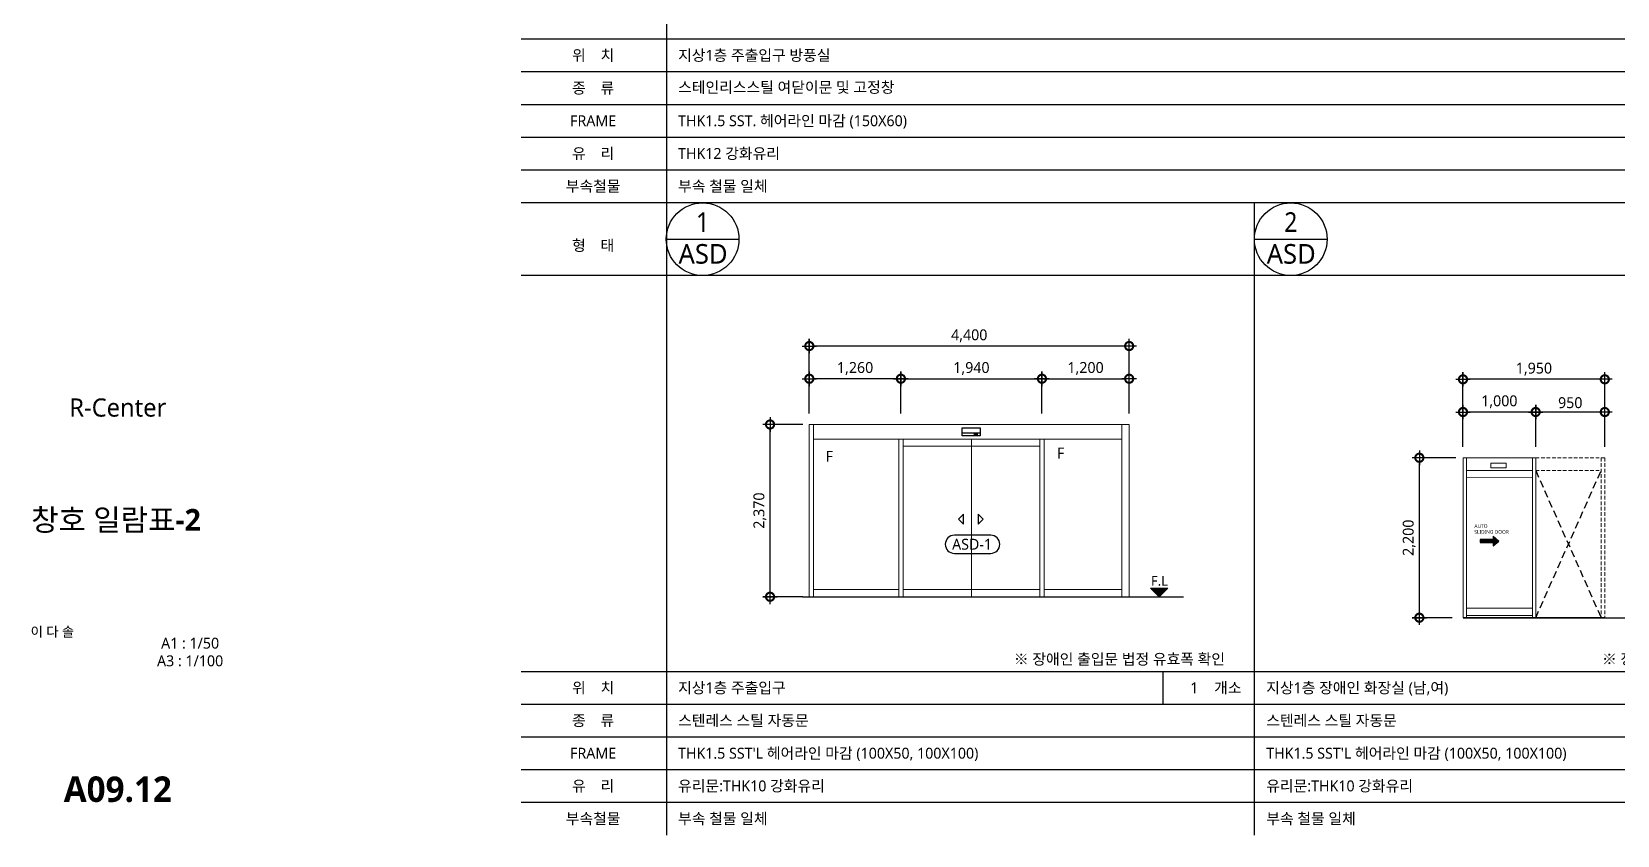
# Model space of a CAD drawing. Header units: millimetres. Extents: x -3 to 459584, y -660938 to -11738.
# Drawn here: x 77365 to 99177, y -146434 to -135380 of the extents above; entities that cross this region are included whole.
import ezdxf
from ezdxf.enums import TextEntityAlignment as Align

# ---------------------------------------------------------------- set-up
doc = ezdxf.new("R2010")
doc.units = ezdxf.units.MM
doc.header["$LTSCALE"] = 200
for name, pattern in [('C10', [102.1, 100, -1, 0.1, -1]), ('CENTER1', [2.7, 2.5, -0.1, 0, -0.1]), ('HID', [0.375, 0.25, -0.125]), ('HIDDENX2', [0.75, 0.5, -0.25])]:
    doc.linetypes.add(name, pattern=pattern)
doc.layers.get('DEFPOINTS').update_dxf_attribs({"color": 137})
for name, color, linetype in [('08-문자재료명', 3, 'Continuous'), ('3', 4, 'Continuous'), ('3TXT', 3, 'Continuous'), ('4', 7, 'Continuous'), ('A-GRID', 1, 'C10'), ('a-TAG-1', 6, 'Continuous'), ('A-TAG-2', 4, 'Continuous'), ('DIM', 7, 'Continuous'), ('door-sym', 1, 'CENTER1'), ('ELE-7', 7, 'Continuous'), ('ELE3', 3, 'Continuous'), ('ELE4', 4, 'Continuous'), ('ELE6', 6, 'Continuous'), ('HAT', 8, 'Continuous'), ('SHT', 5, 'Continuous'), ('SYM', 6, 'Continuous'), ('TEX', 3, 'Continuous'), ('TEXT', 3, 'Continuous'), ('TEXT1', 3, 'Continuous'), ('TITLE', 7, 'Continuous'), ('WIN-N', 5, 'Continuous')]:
    doc.layers.add(name, color=color, linetype=linetype)
doc.layers.add('WIN', color=4, linetype='Continuous', lineweight=0)
doc.styles.add('ARIAL', font='malgun.ttf')
doc.styles.add('S1', font='malgun.ttf')
doc.styles.add('맑은고딕', font='malgun.ttf')
doc.styles.add('맑은고딕B', font='malgunbd.ttf')
doc.styles.add('스타일1', font='malgun.ttf')
doc.dimstyles.new('CJA-50', dxfattribs={"dimscale": 50, "dimtxt": 3, "dimasz": 1, "dimexe": 2, "dimexo": 3, "dimgap": 1, "dimtad": 1, "dimdec": 0, "dimzin": 1, "dimdsep": 46, "dimlunit": 6, "dimtxsty": 'S1', "dimblk": 'GAUN-DOT', "dimcen": -2, "dimdle": 2, "dimclrd": 256, "dimclre": 256, "dimclrt": 3, "dimadec": 0, "dimazin": 0, "dimtfac": 1, "dimtdec": 0, "dimtix": 1, "dimtmove": 2, "dimatfit": 3, "dimldrblk": 'DOTSMALL', "dimfxl": 1, "dimtolj": 1, "dimtzin": 1, "dimarcsym": 0})

# ---------------------------------------------------------------- blocks, each defined once
blk = doc.blocks.new('TITLE')
at = {"layer": 'TITLE', "style": '스타일1'}
for tag, height, p in [('동명칭', 6, (776.77, -457.26)), ('SCALE-A1', 3, (797.5, -522)), ('SCALE-A3', 3, (797.5, -527)), ('DATA', 3, (797.5, -540))]:
    blk.add_attdef(tag, text='', height=height, dxfattribs=at).set_placement(p, align=Align.MIDDLE)
for tag, height, p in [('TITLE1', 6, (776.5, -479.4)), ('TITLE4', 6, (776.5, -484.39)), ('TITLE2', 6, (776.5, -489)), ('TITLE5', 6, (776.5, -493.99)), ('TITLE3', 6, (776.5, -498.7)), ('NAME-1', 3, (760.16, -517.5)), ('NAME-2', 3, (760.16, -526.5)), ('A0.00', 7, (776.5, -561))]:
    blk.add_attdef(tag, text='', height=height, dxfattribs=at).set_placement(p, align=Align.MIDDLE_CENTER)
blk = doc.blocks.new('dor&win')
at = {"layer": 'a-TAG-1', "ltscale": 0.2}
blk.add_line((-5.5, 0), (5.5, 0), dxfattribs=at)
blk.add_circle((0, 0), 5.5, dxfattribs=at)
at = {"layer": 'a-TAG-1', "color": 3, "style": 'ARIAL'}
for tag, p in [('1', (0, 2.58)), ('FSD', (0.07, -2.22))]:
    blk.add_attdef(tag, text='', height=3, dxfattribs=at).set_placement(p, align=Align.MIDDLE_CENTER)
blk = doc.blocks.new('GAUN-DOT')
at = {"linetype": 'ByBlock'}
for p, q in [((2, 0), (-2, 0)), ((0, -2), (0, 2))]:
    blk.add_line(p, q, dxfattribs=at)
at = {"const_width": 2.25}
blk.add_lwpolyline([(0, 0.28125, 1), (0, -0.28125, 1)], format="xyb", close=True, dxfattribs=at)
blk = doc.blocks.new('*D300')
at = {"layer": 'DEFPOINTS', "color": 0, "transparency": 16777216}
for p in [(96454, -141241), (97108, -141241), (97054, -143441, 0)]:
    blk.add_point(p, dxfattribs=at)
at = {"layer": 'DIM', "lineweight": -2, "transparency": 16777216}
for p, q in [((96958, -141241), (96354, -141241)), ((96454, -143391), (96454, -141291)), ((96904, -143441), (96354, -143441))]:
    blk.add_line(p, q, dxfattribs=at)
at = {"layer": 'DIM', "lineweight": -2, "transparency": 16777216, "xscale": 50, "yscale": 50, "zscale": 50}
for p, rotation in [((96454, -141241), 90), ((96454, -143441), 270)]:
    blk.add_blockref('GAUN-DOT', p, dxfattribs=dict(at, rotation=rotation))
at = {"layer": 'DIM', "color": 3, "transparency": 16777216, "insert": (96314, -142341), "char_height": 150, "attachment_point": 5, "rotation": 90, "style": 'S1'}
blk.add_mtext('\\A1;2,200', dxfattribs=at)
blk = doc.blocks.new('_DotSmall')
at = {"color": 0, "linetype": 'ByBlock', "const_width": 0.5}
blk.add_lwpolyline([(-0.0625, 0, 1), (0.0625, 0, 1)], format="xyb", close=True, dxfattribs=at)
blk = doc.blocks.new('*D301')
at = {"layer": 'DEFPOINTS', "color": 0, "transparency": 16777216}
for p in [(97054, -140612), (97054, -141241), (98054, -141241)]:
    blk.add_point(p, dxfattribs=at)
at = {"layer": 'DIM', "lineweight": -2, "transparency": 16777216}
for p, q in [((97054, -141091), (97054, -140512)), ((98004, -140612), (97104, -140612)), ((98054, -141091), (98054, -140512))]:
    blk.add_line(p, q, dxfattribs=at)
at = {"layer": 'DIM', "lineweight": -2, "transparency": 16777216, "xscale": 50, "yscale": 50, "zscale": 50, "rotation": 180}
blk.add_blockref('GAUN-DOT', (97054, -140612), dxfattribs=at)
at = {"layer": 'DIM', "lineweight": -2, "transparency": 16777216, "xscale": 50, "yscale": 50, "zscale": 50}
blk.add_blockref('GAUN-DOT', (98054, -140612), dxfattribs=at)
at = {"layer": 'DIM', "color": 3, "transparency": 16777216, "insert": (97554, -140471), "char_height": 150, "attachment_point": 5, "style": 'S1'}
blk.add_mtext('\\A1;1,000', dxfattribs=at)
blk = doc.blocks.new('*D302')
at = {"layer": 'DEFPOINTS', "color": 0, "transparency": 16777216}
for p in [(98054, -140612), (98054, -141241), (99005, -141241)]:
    blk.add_point(p, dxfattribs=at)
at = {"layer": 'DIM', "lineweight": -2, "transparency": 16777216}
for p, q in [((98054, -141091), (98054, -140512)), ((98955, -140612), (98104, -140612)), ((99005, -141091), (99005, -140512))]:
    blk.add_line(p, q, dxfattribs=at)
at = {"layer": 'DIM', "lineweight": -2, "transparency": 16777216, "xscale": 50, "yscale": 50, "zscale": 50, "rotation": 180}
blk.add_blockref('GAUN-DOT', (98054, -140612), dxfattribs=at)
at = {"layer": 'DIM', "lineweight": -2, "transparency": 16777216, "xscale": 50, "yscale": 50, "zscale": 50}
blk.add_blockref('GAUN-DOT', (99005, -140612), dxfattribs=at)
at = {"layer": 'DIM', "color": 3, "transparency": 16777216, "insert": (98530, -140484), "char_height": 150, "attachment_point": 5, "style": 'S1'}
blk.add_mtext('\\A1;950', dxfattribs=at)
blk = doc.blocks.new('*D303')
at = {"layer": 'DEFPOINTS', "color": 0, "transparency": 16777216}
for p in [(97054, -140162), (97054, -141241), (99005, -141241)]:
    blk.add_point(p, dxfattribs=at)
at = {"layer": 'DIM', "lineweight": -2, "transparency": 16777216}
for p, q in [((97054, -141091), (97054, -140062)), ((98955, -140162), (97104, -140162)), ((99005, -141091), (99005, -140062))]:
    blk.add_line(p, q, dxfattribs=at)
at = {"layer": 'DIM', "lineweight": -2, "transparency": 16777216, "xscale": 50, "yscale": 50, "zscale": 50, "rotation": 180}
blk.add_blockref('GAUN-DOT', (97054, -140162), dxfattribs=at)
at = {"layer": 'DIM', "lineweight": -2, "transparency": 16777216, "xscale": 50, "yscale": 50, "zscale": 50}
blk.add_blockref('GAUN-DOT', (99005, -140162), dxfattribs=at)
at = {"layer": 'DIM', "color": 3, "transparency": 16777216, "insert": (98030, -140021), "char_height": 150, "attachment_point": 5, "style": 'S1'}
blk.add_mtext('\\A1;1,950', dxfattribs=at)
blk = doc.blocks.new('DN')
at = {"layer": 'SYM', "color": 6}
blk.add_lwpolyline([(12.5, 0.17, 1), (12.5, 5.17), (2.5, 5.17, 1), (2.5, 0.17)], format="xyb", close=True, dxfattribs=at)
at = {"layer": 'SYM', "color": 3, "style": '스타일1'}
blk.add_attdef('FSD-1', text='', height=3, dxfattribs=at).set_placement((7.37, 2.67), align=Align.MIDDLE_CENTER)
blk = doc.blocks.new('ASD-1')
at = {"layer": 'door-sym', "elevation": 0}
for points in [[(2061, 1138), (1991, 1067), (2061, 997)], [(2332, 1067), (2261, 1138), (2261, 997)]]:
    blk.add_lwpolyline(points, close=True, dxfattribs=at)
at = {"layer": 'WIN'}
for p, q in [((1170, 0), (1170, 2170)), ((1230, 0), (1230, 2170)), ((3110, 0), (3110, 2170)), ((3170, 0), (3170, 2170))]:
    blk.add_line(p, q, dxfattribs=at)
blk.add_lwpolyline([(0, 2370), (4240, 2370), (4240, 0), (0, 0)], close=True, dxfattribs=at)
for points in [[(0, 2170), (4240, 2170)], [(1230, 2070), (3110, 2070)], [(1230, 2070), (3110, 2070)], [(2170, 2170), (2170, 0)], [(0, 100), (1170, 100)], [(1230, 100), (1240, 100)], [(1240, 100), (3110, 100)], [(3170, 100), (4240, 100)]]:
    blk.add_lwpolyline(points, dxfattribs=at)
at = {"layer": 'WIN-N'}
for p, q in [((2043, 2212), (2043, 2324)), ((2043, 2324), (2290, 2324)), ((2043, 2255), (2290, 2255)), ((2290, 2212), (2043, 2212)), ((2207, 2241), (2249, 2241)), ((2207, 2241), (2207, 2224)), ((2207, 2224), (2249, 2224)), ((2249, 2241), (2249, 2224)), ((2290, 2324), (2290, 2212))]:
    blk.add_line(p, q, dxfattribs=at)
at = {"layer": 'SYM'}
ref = blk.add_blockref('DN', (1811, 589, 0), dxfattribs=dict(at, xscale=50.00000000000001, yscale=50.00000000000001, zscale=50.00000000000001))
ref.add_attrib('1-FSD', 'ASD-1', dxfattribs={"color": 3, "height": 150, "style": '스타일1'}).set_placement((2179, 723, 0), align=Align.MIDDLE_CENTER)
blk = doc.blocks.new('*D331')
at = {"layer": 'DEFPOINTS', "color": 0, "transparency": 16777216}
for p in [(88062, -140154), (88062, -140783, 0), (89322, -140783)]:
    blk.add_point(p, dxfattribs=at)
at = {"layer": 'DIM', "lineweight": -2, "transparency": 16777216}
for p, q in [((88062, -140633), (88062, -140054)), ((89272, -140154), (88112, -140154)), ((89322, -140633), (89322, -140054))]:
    blk.add_line(p, q, dxfattribs=at)
at = {"layer": 'DIM', "lineweight": -2, "transparency": 16777216, "xscale": 50, "yscale": 50, "zscale": 50, "rotation": 180}
blk.add_blockref('GAUN-DOT', (88062, -140154), dxfattribs=at)
at = {"layer": 'DIM', "lineweight": -2, "transparency": 16777216, "xscale": 50, "yscale": 50, "zscale": 50}
blk.add_blockref('GAUN-DOT', (89322, -140154), dxfattribs=at)
at = {"layer": 'DIM', "color": 3, "transparency": 16777216, "insert": (88692, -140013), "char_height": 150, "attachment_point": 5, "style": 'S1'}
blk.add_mtext('\\A1;1,260', dxfattribs=at)
blk = doc.blocks.new('*D332')
at = {"layer": 'DEFPOINTS', "color": 0, "transparency": 16777216}
for p in [(88062, -139704), (88062, -140783), (92462, -140783)]:
    blk.add_point(p, dxfattribs=at)
at = {"layer": 'DIM', "lineweight": -2, "transparency": 16777216}
for p, q in [((88062, -140633), (88062, -139604)), ((92412, -139704), (88112, -139704)), ((92462, -140633), (92462, -139604))]:
    blk.add_line(p, q, dxfattribs=at)
at = {"layer": 'DIM', "lineweight": -2, "transparency": 16777216, "xscale": 50, "yscale": 50, "zscale": 50, "rotation": 180}
blk.add_blockref('GAUN-DOT', (88062, -139704), dxfattribs=at)
at = {"layer": 'DIM', "lineweight": -2, "transparency": 16777216, "xscale": 50, "yscale": 50, "zscale": 50}
blk.add_blockref('GAUN-DOT', (92462, -139704), dxfattribs=at)
at = {"layer": 'DIM', "color": 3, "transparency": 16777216, "insert": (90262, -139563), "char_height": 150, "attachment_point": 5, "style": 'S1'}
blk.add_mtext('\\A1;4,400', dxfattribs=at)
blk = doc.blocks.new('*D333')
at = {"layer": 'DEFPOINTS', "color": 0, "transparency": 16777216}
for p in [(91262, -140154), (89322, -140783), (91262, -140783)]:
    blk.add_point(p, dxfattribs=at)
at = {"layer": 'DIM', "lineweight": -2, "transparency": 16777216}
for p, q in [((89322, -140633), (89322, -140054)), ((89372, -140154), (91212, -140154)), ((91262, -140633), (91262, -140054))]:
    blk.add_line(p, q, dxfattribs=at)
at = {"layer": 'DIM', "lineweight": -2, "transparency": 16777216, "xscale": 50, "yscale": 50, "zscale": 50, "rotation": 180}
blk.add_blockref('GAUN-DOT', (89322, -140154), dxfattribs=at)
at = {"layer": 'DIM', "lineweight": -2, "transparency": 16777216, "xscale": 50, "yscale": 50, "zscale": 50}
blk.add_blockref('GAUN-DOT', (91262, -140154), dxfattribs=at)
at = {"layer": 'DIM', "color": 3, "transparency": 16777216, "insert": (90292, -140013), "char_height": 150, "attachment_point": 5, "style": 'S1'}
blk.add_mtext('\\A1;1,940', dxfattribs=at)
blk = doc.blocks.new('*D334')
at = {"layer": 'DEFPOINTS', "color": 0, "transparency": 16777216}
for p in [(92462, -140154), (91262, -140783), (92462, -140783)]:
    blk.add_point(p, dxfattribs=at)
at = {"layer": 'DIM', "lineweight": -2, "transparency": 16777216}
for p, q in [((91262, -140633), (91262, -140054)), ((91312, -140154), (92412, -140154)), ((92462, -140633), (92462, -140054))]:
    blk.add_line(p, q, dxfattribs=at)
at = {"layer": 'DIM', "lineweight": -2, "transparency": 16777216, "xscale": 50, "yscale": 50, "zscale": 50, "rotation": 180}
blk.add_blockref('GAUN-DOT', (91262, -140154), dxfattribs=at)
at = {"layer": 'DIM', "lineweight": -2, "transparency": 16777216, "xscale": 50, "yscale": 50, "zscale": 50}
blk.add_blockref('GAUN-DOT', (92462, -140154), dxfattribs=at)
at = {"layer": 'DIM', "color": 3, "transparency": 16777216, "insert": (91862, -140013), "char_height": 150, "attachment_point": 5, "style": 'S1'}
blk.add_mtext('\\A1;1,200', dxfattribs=at)
blk = doc.blocks.new('*D335')
at = {"layer": 'DEFPOINTS', "color": 0, "transparency": 16777216}
for p in [(87522, -140783), (88122, -140783, 0), (88122, -143153, 0)]:
    blk.add_point(p, dxfattribs=at)
at = {"layer": 'DIM', "lineweight": -2, "transparency": 16777216}
for p, q in [((87972, -140783), (87422, -140783)), ((87522, -143103), (87522, -140833)), ((87972, -143153), (87422, -143153))]:
    blk.add_line(p, q, dxfattribs=at)
at = {"layer": 'DIM', "lineweight": -2, "transparency": 16777216, "xscale": 50, "yscale": 50, "zscale": 50}
for p, rotation in [((87522, -140783), 90), ((87522, -143153), 270)]:
    blk.add_blockref('GAUN-DOT', p, dxfattribs=dict(at, rotation=rotation))
at = {"layer": 'DIM', "color": 3, "transparency": 16777216, "insert": (87382, -141968), "char_height": 150, "attachment_point": 5, "rotation": 90, "style": 'S1'}
blk.add_mtext('\\A1;2,370', dxfattribs=at)

msp = doc.modelspace()

# ---------------------------------------------------------------- hatches: boundary and pattern name
at = {"layer": 'HAT'}
msp.add_hatch(color=256, dxfattribs=at).paths.add_polyline_path([(97291.5, -142408.2), (97291.5, -142364.4), (97471.3, -142364.4), (97471.3, -142320.6), (97548.5, -142386.3), (97471.3, -142452.1), (97471.3, -142408.2)])

# ---------------------------------------------------------------- linework, layer by layer
at = {"layer": '3'}
msp.add_line((99004.6, -143441.5), (97054.4, -143441.5), dxfattribs=at)
msp.add_lwpolyline([(97471.3, -142320.6), (97471.3, -142364.4), (97291.5, -142364.4), (97291.5, -142408.2), (97471.3, -142408.2), (97471.3, -142452.1), (97548.5, -142386.3)], close=True, dxfattribs=at)
at = {"layer": '4', "color": 1, "linetype": 'HIDDENX2'}
for p, q in [((98054.4, -143441.5, 0), (98954.6, -141417.4)), ((98054.4, -141417.4), (98954.6, -143441.5))]:
    msp.add_line(p, q, dxfattribs=at)
at = {"layer": 'A-GRID'}
for p, q in [((87970.4, -143153.5, 0), (93210.4, -143153.5, 0)), ((97054.4, -143441.5, 0), (99854.4, -143441.5))]:
    msp.add_line(p, q, dxfattribs=at)
at = {"layer": 'A-TAG-2', "color": 7}
msp.add_line((118450, -138734.1), (84100, -138734.1), dxfattribs=at)
at = {"layer": 'ELE-7'}
for p, q in [((92874.2, -143153.5, 0), (92754.2, -143033.5, 0)), ((92754.2, -143033.5, 0), (92994.2, -143033.5, 0)), ((92874.2, -143153.5, 0), (92994.2, -143033.5, 0)), ((92874.2, -143153.5, 0), (92994.2, -143033.5, 0))]:
    msp.add_line(p, q, dxfattribs=at)
at = {"layer": 'ELE-7', "elevation": 0}
msp.add_lwpolyline([(92874.2, -143153.5, 0, 240, 0), (92874.2, -143033.5, 240, 240, 0)], format="xyseb", dxfattribs=at)
at = {"layer": 'ELE3'}
for p, q in [((86097.2, -120334.1), (86097.2, -146434.1)), ((118450, -137734.1), (84100, -137734.1))]:
    msp.add_line(p, q, dxfattribs=at)
at = {"layer": 'ELE4'}
msp.add_line((94185.4, -146434.1), (94185.4, -137734.1), dxfattribs=at)
at = {"layer": 'ELE6'}
for p, q in [((118447.2, -135484.1), (84097.2, -135484.1)), ((118447.2, -135934.1), (84097.2, -135934.1)), ((118447.2, -136384.1), (84097.2, -136384.1)), ((118447.2, -136834.1), (84097.2, -136834.1)), ((118447.2, -137284.1), (84097.2, -137284.1)), ((118447.2, -144184.1), (84097.2, -144184.1)), ((92925.9, -144184.1), (92925.9, -144634.1)), ((118447.2, -144634.1), (84097.2, -144634.1)), ((118447.2, -145084.1), (84097.2, -145084.1)), ((118447.2, -145534.1), (84097.2, -145534.1)), ((118447.2, -145984.1), (84097.2, -145984.1))]:
    msp.add_line(p, q, dxfattribs=at)
at = {"layer": 'WIN'}
for p, q in [((97054.4, -141241.5), (98054.4, -141241.5)), ((97054.4, -141241.5), (97054.4, -143441.5)), ((97104.4, -141241.5), (97104.4, -143441.3)), ((98009.4, -143441.5, 0), (98009.4, -141238)), ((98054.4, -143441.5, 0), (98054.4, -141241.5)), ((98009.4, -141417.4), (97104.4, -141417.4)), ((98009.4, -141513.9), (97104.4, -141517.4)), ((98009.4, -143311.5, 0), (97104.4, -143311.5)), ((98009.4, -143411.5, 0), (97104.4, -143411.5))]:
    msp.add_line(p, q, dxfattribs=at)
at = {"layer": 'WIN', "linetype": 'HID'}
for p, q in [((98054.4, -141241.5), (99004.6, -141241.5)), ((98954.6, -141241.5), (98954.6, -143441.5)), ((99004.6, -141241.5), (99004.6, -143441.5)), ((98054.4, -141417.6), (98954.6, -141417.4))]:
    msp.add_line(p, q, dxfattribs=at)
at = {"layer": 'WIN', "elevation": 0}
for points in [[(88122, -140783.5), (88062, -140783.5), (88062, -143153.5), (88122, -143153.5)], [(92462, -140783.5), (92362, -140783.5), (92362, -143153.5), (92462, -143153.5)]]:
    msp.add_lwpolyline(points, close=True, dxfattribs=at)
at = {"layer": 'WIN'}
msp.add_lwpolyline([(97439.5, -141381.7), (97649.5, -141381.7), (97649.5, -141316.7), (97439.5, -141316.7)], close=True, dxfattribs=at)

# ---------------------------------------------------------------- block references
at = {"layer": 'a-TAG-1'}
ref = msp.add_blockref('dor&win', (86594.5, -138234.1), dxfattribs=dict(at, xscale=90.90909090894274, yscale=90.90909090894274, zscale=90.90909090894274))
ref.add_attrib('1', '1', dxfattribs={"color": 3, "height": 270, "style": 'S1', "width": 0.9}).set_placement((86594.5, -137999.2), align=Align.MIDDLE_CENTER)
ref.add_attrib('FSD', 'ASD', dxfattribs={"color": 3, "height": 270, "style": 'S1'}).set_placement((86600.6, -138436.2), align=Align.MIDDLE_CENTER)
ref = msp.add_blockref('dor&win', (94685.4, -138234.1), dxfattribs=dict(at, xscale=90.90909090894274, yscale=90.90909090894274, zscale=90.90909090894274))
ref.add_attrib('1', '2', dxfattribs={"color": 3, "height": 270, "style": 'S1', "width": 0.9}).set_placement((94685.4, -137999.2), align=Align.MIDDLE_CENTER)
ref.add_attrib('FSD', 'ASD', dxfattribs={"color": 3, "height": 270, "style": 'S1'}).set_placement((94691.5, -138436.2), align=Align.MIDDLE_CENTER)
at = {"layer": 'TEXT'}
ref = msp.add_blockref('TITLE', (39725, -147450), dxfattribs=dict(at, xscale=50, yscale=50, zscale=50))
ref.add_attrib('TITLE2', '창호 일람표-2', dxfattribs={"layer": 'SHT', "color": 4, "height": 300, "style": '맑은고딕B'}).set_placement((78525, -142095.7), align=Align.MIDDLE_CENTER)
ref.add_attrib('NAME-1', '이 다 솔', dxfattribs={"color": 3, "height": 135, "style": '맑은고딕'}).set_placement((77350, -143633.4), align=Align.MIDDLE_LEFT)
ref.add_attrib('SCALE-A1', 'A1 : 1/50', dxfattribs={"layer": 'SHT', "color": 3, "height": 150, "style": '맑은고딕'}).set_placement((79544.6, -143791.4), align=Align.MIDDLE)
ref.add_attrib('SCALE-A3', 'A3 : 1/100', dxfattribs={"layer": 'SHT', "color": 3, "height": 150, "style": '맑은고딕'}).set_placement((79544.6, -144034.6), align=Align.MIDDLE)
ref.add_attrib('A0.00', 'A09.12', dxfattribs={"layer": 'SHT', "color": 4, "height": 350, "style": '맑은고딕B'}).set_placement((78550, -145800), align=Align.MIDDLE_CENTER)
at = {"layer": 'WIN'}
msp.add_blockref('ASD-1', (88122, -143153.5, 0), dxfattribs=at)

# ---------------------------------------------------------------- texts
at = {"layer": '08-문자재료명', "style": '맑은고딕'}
for s, p in [('AUTO', (97211.4, -142206.5)), ('SLIDING DOOR', (97209.5, -142285.9))]:
    msp.add_text(s, height=50, dxfattribs=at).set_placement(p)
at = {"layer": '3TXT', "color": 3, "style": '스타일1'}
for p in [(91520.7, -141176.1, 0), (88336.9, -141220.9, 0)]:
    msp.add_text('F', height=150, dxfattribs=at).set_placement(p, align=Align.MIDDLE_CENTER)
at = {"layer": 'TEX', "style": 'S1'}
for s, p in [('위    치', (85088.3, -135780.1)), ('종    류', (85088.3, -136230.1)), ('FRAME', (85088.3, -136680.1)), ('유    리', (85088.3, -137130.1)), ('부속철물', (85088.3, -137580.1)), ('형    태', (85088.3, -138394.8)), ('위    치', (85088.3, -144480.1)), ('종    류', (85088.3, -144930.1)), ('FRAME', (85088.3, -145380.1)), ('유    리', (85088.3, -145830.1)), ('부속철물', (85088.3, -146280.1))]:
    msp.add_text(s, height=150, dxfattribs=at).set_placement(p, align=Align.CENTER)
at = {"layer": 'TEX'}
for s, height, style, p in [('지상1층 주출입구 방풍실', 150, 'S1', (86257, -135780.1)), ('스테인리스스틸 여닫이문 및 고정창', 150, 'S1', (86257, -136220.1)), ('THK1.5 SST. 헤어라인 마감 (150X60)', 150, 'S1', (86257, -136680.1)), ('THK12 강화유리 ', 150, 'S1', (86257, -137130.1)), ('부속 철물 일체', 150, 'S1', (86257, -137580.1)), ('F.L', 135, '스타일1', (92763.3, -143000.4, 0)), ('지상1층 주출입구', 150, 'S1', (86257, -144480.1)), ('지상1층 장애인 화장실 (남,여)', 150, 'S1', (94348, -144480.1)), ('스텐레스 스틸 자동문', 150, 'S1', (86257, -144930.1)), ('스텐레스 스틸 자동문', 150, 'S1', (94348, -144930.1)), ("THK1.5 SST'L 헤어라인 마감 (100X50, 100X100)", 150, 'S1', (86257, -145380.1)), ("THK1.5 SST'L 헤어라인 마감 (100X50, 100X100)", 150, 'S1', (94348, -145380.1)), ('유리문:THK10 강화유리', 150, 'S1', (86257, -145830.1)), ('유리문:THK10 강화유리', 150, 'S1', (94348, -145830.1)), ('부속 철물 일체', 150, 'S1', (86257, -146280.1)), ('부속 철물 일체', 150, 'S1', (94348, -146280.1))]:
    msp.add_text(s, height=height, dxfattribs=dict(at, style=style)).set_placement(p)
at = {"layer": 'TEX', "style": 'S1'}
for s, p in [('1', (93413.5, -144480.1)), ('개소', (94007.7, -144480.1))]:
    msp.add_text(s, height=150, dxfattribs=at).set_placement(p, align=Align.RIGHT)
at = {"layer": 'TEXT', "style": '스타일1'}
msp.add_text('R-Center', height=250, dxfattribs=at).set_placement((78550, -140550), align=Align.MIDDLE_CENTER)
at = {"layer": 'TEXT1', "style": '맑은고딕'}
for p in [(90874.8, -144010.5), (98965.8, -144010.5)]:
    msp.add_text('※ 장애인 출입문 법정 유효폭 확인', height=150, dxfattribs=at).set_placement(p, align=Align.MIDDLE_LEFT)

# ---------------------------------------------------------------- dimensions: what is measured, and where the dimension line sits
at = {"layer": 'DIM'}
for base, p1, p2, angle, picture, middle in [((88062, -139703.5, 0), (92462, -140783.5, 0), (88062, -140783.5, 0), 180, '*D332', (90262, -139563.4, 0)), ((88062, -140153.5, 0), (89322, -140783.5, 0), (88062, -140783.5, 0), 180, '*D331', (88692, -140013, 0)), ((97054.4, -140161.5), (99004.6, -141241.5), (97054.4, -141241.5), 180, '*D303', (98029.5, -140021)), ((97054.4, -140611.5), (98054.4, -141241.5), (97054.4, -141241.5), 180, '*D301', (97554.4, -140471)), ((98054.4, -140611.5), (99004.6, -141241.5), (98054.4, -141241.5), 180, '*D302', (98529.5, -140484)), ((87522, -140783.5, 0), (88122, -143153.5, 0), (88122, -140783.5, 0), 270, '*D335', (87381.9, -141968.5, 0)), ((96454.4, -141241.5, 0), (97054.4, -143441.5, 0), (97108.3, -141241.5, 0), 270, '*D300', (96314.3, -142341.5, 0))]:
    dim = msp.add_linear_dim(base=base, p1=p1, p2=p2, angle=angle, dimstyle='CJA-50', dxfattribs=at)
    dim.commit()
    dim.dimension.update_dxf_attribs({"geometry": picture, "text_midpoint": middle})
for base, p1, p2, picture, middle in [((91262, -140153.5, 0), (89322, -140783.5, 0), (91262, -140783.5, 0), '*D333', (90292, -140013, 0)), ((92462, -140153.5, 0), (91262, -140783.5, 0), (92462, -140783.5, 0), '*D334', (91862, -140013, 0))]:
    dim = msp.add_linear_dim(base=base, p1=p1, p2=p2, dimstyle='CJA-50', dxfattribs=at)
    dim.commit()
    dim.dimension.update_dxf_attribs({"geometry": picture, "text_midpoint": middle})

doc.saveas('drawing.dxf')
